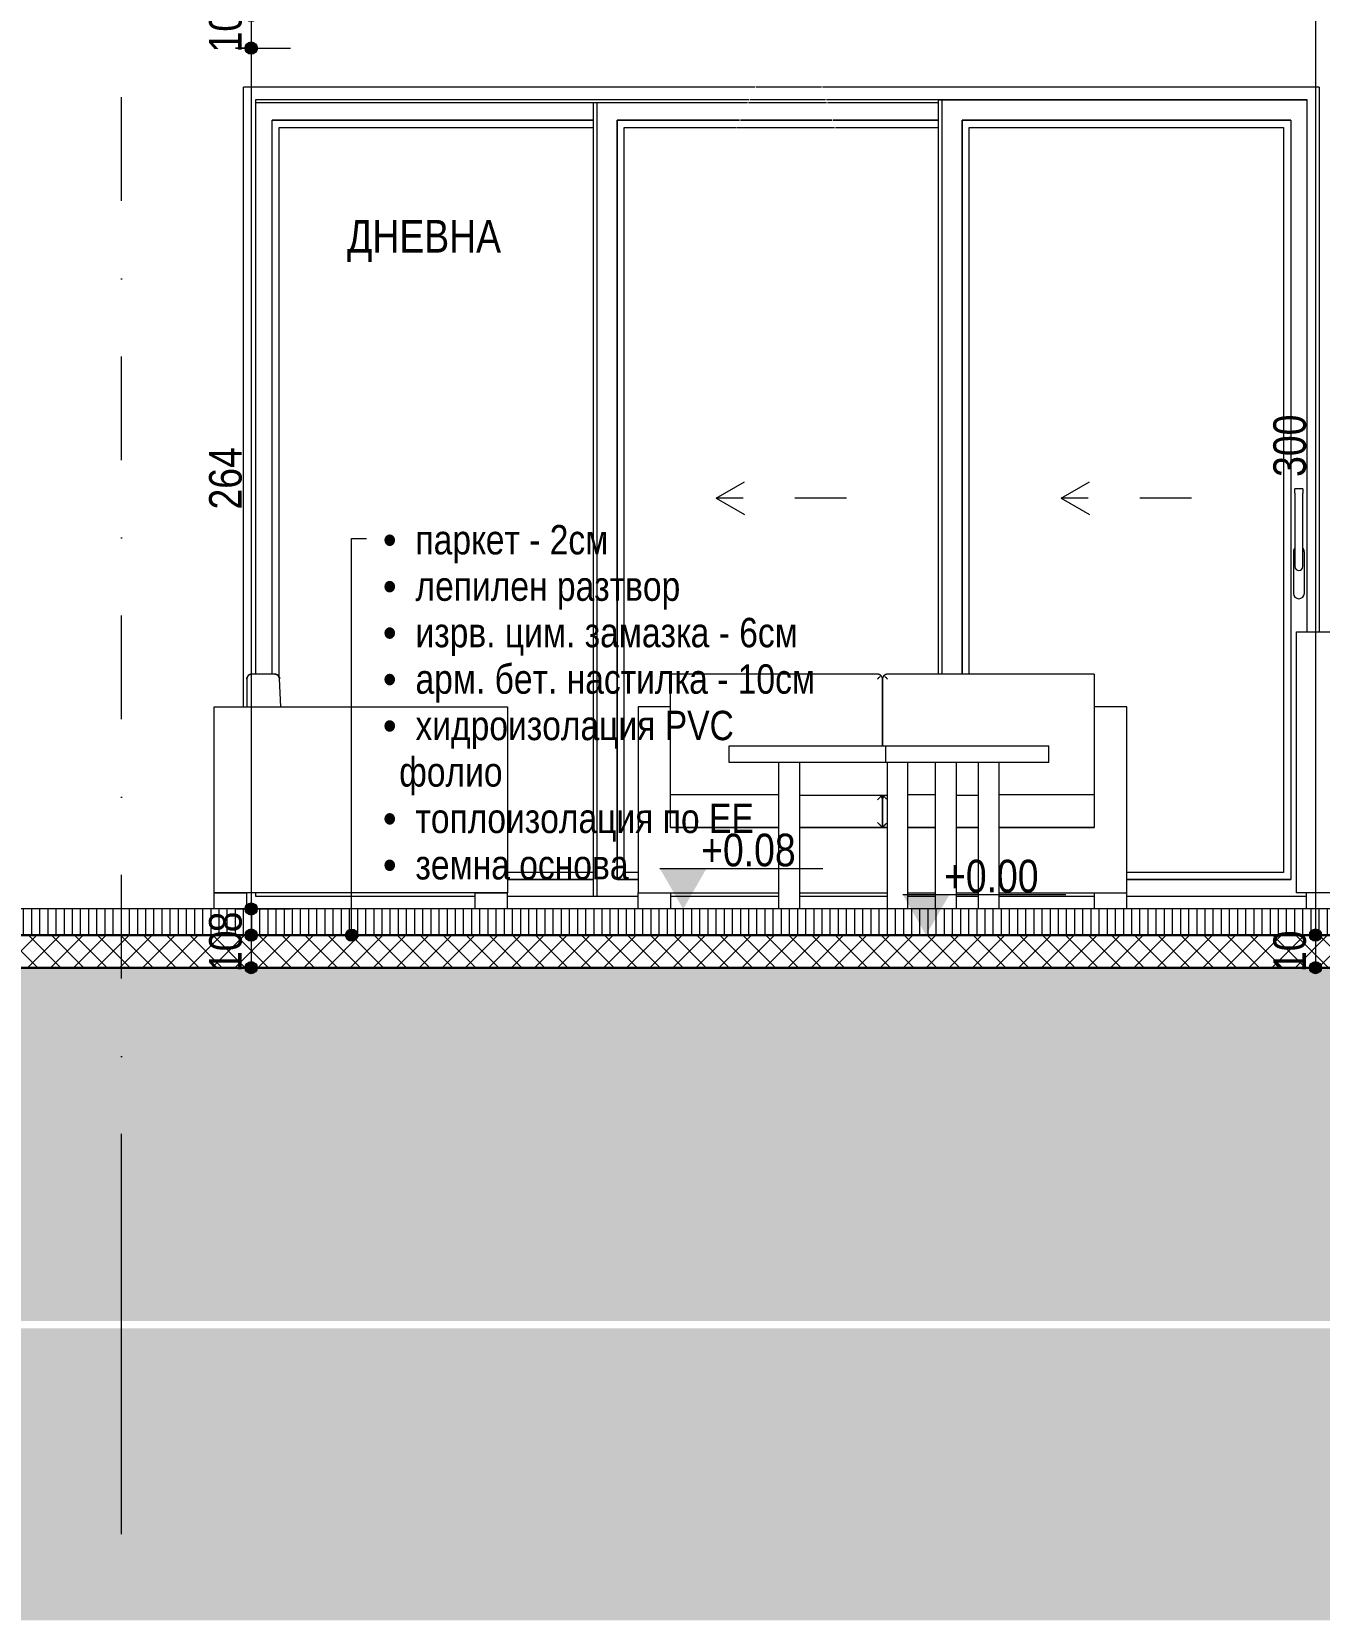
# Model space of a CAD drawing. Header units: centimetres. Extents: x 34 to 2008, y -210 to 807.
# Drawn here: x 904.1 to 1299.1, y -210.1 to 277 of the extents above; entities that cross this region are included whole.
import ezdxf

# ---------------------------------------------------------------- set-up
doc = ezdxf.new("R2010")
doc.units = ezdxf.units.CM
doc.linetypes.add('Dash', pattern=[31.75, 15.875, -15.875])
doc.linetypes.add('Dash dot', pattern=[79.375, 31.75, -23.8125, 0, -23.8125])
for name, color, linetype, lineweight in [('A-ANNO-DIMS', 7, 'Continuous', 9), ('A-ANNO-DIMS-50', 7, 'Continuous', 9), ('A-ANNO-NOTE', 7, 'Continuous', 9), ('A-AREA-IDEN', 7, 'Continuous', 9), ('A-DETL-GENF', 7, 'Continuous', 9), ('A-FLOR-FNSH', 7, 'Continuous', 9), ('A-FLOR-LEVL', 7, 'Continuous', 9), ('A-FLOR-PATT', 7, 'Continuous', 9), ('A-GLAZ', 7, 'Continuous', 5), ('A-GLAZ-HDLN', 7, 'Dash', 5), ('A-WALL', 7, 'Continuous', 9), ('G-ANNO-DIMS', 7, 'Continuous', 9), ('G-ANNO-TEXT', 7, 'Continuous', 9), ('I-FURN', 7, 'Continuous', 9), ('S-BEAM', 7, 'Continuous', 9), ('S-GRID', 7, 'Continuous', 9)]:
    doc.layers.add(name, color=color, linetype=linetype, lineweight=lineweight)
doc.layers.add('A-DETL', color=7, linetype='Continuous', lineweight=9, true_color=0x008000)
doc.styles.add('Arial Narrow', font='ARIALN.TTF', dxfattribs={"height": 10})
doc.styles.add('Arial Narrow_1', font='ARIALN.TTF', dxfattribs={"height": 10})
doc.styles.add('Arial Narrow_2', font='ARIALN.TTF', dxfattribs={"height": 9})
doc.dimstyles.new('TEC_DIM', dxfattribs={"dimscale": 30.48, "dimtxt": 10.23431, "dimasz": 0.492126, "dimexe": 0.393701, "dimexo": 0.246063, "dimgap": 0, "dimtad": 1, "dimdec": 0, "dimzin": 0, "dimdsep": 46, "dimtxsty": 'Arial Narrow', "dimblk1": 'DOTSMALL', "dimblk2": 'DOTSMALL', "dimsah": 1, "dimcen": 0.09, "dimazin": 0, "dimtfac": 1, "dimtdec": 4, "dimtix": 1, "dimtmove": 0, "dimatfit": 3, "dimfxl": 0, "dimtvp": 1, "dimtolj": 1, "dimtzin": 0, "dimarcsym": 0})
pattern_1 = [(0, (1010.481, 295.661), (19.05, 19.05), [19.05, -19.05]), (0, (1010.481, 302.805), (19.05, 19.05), [19.05, -19.05]), (0, (1010.481, 309.948), (19.05, 19.05), [19.05, -19.05]), (90, (1012.863, 312.33), (-19.05, 19.05), [19.05, -19.05]), (90, (1020.006, 312.33), (-19.05, 19.05), [19.05, -19.05]), (90, (1027.15, 312.33), (-19.05, 19.05), [19.05, -19.05])]

# ---------------------------------------------------------------- blocks, each defined once
blk = doc.blocks.new('SLIDING - TRIPLE - SL_SL_SL - 330x252-2510809-2-2')
at = {"layer": 'A-GLAZ'}
for p, q in [((972.94, 80), (972.94, 256.2)), ((972.94, 256.2), (1124.2, 256.2)), ((1123.78, 255.25), (972.94, 255.25)), ((1076.5, 11.8), (1076.5, 255.25)), ((1077.53, 255.25), (1077.53, 11.8)), ((1077.53, 255.25), (1077.53, 11.8)), ((1147.96, 255.25), (1124.07, 255.25)), ((1124.53, 256.2), (1147.65, 256.2)), ((1147.96, 256.2), (1295.34, 256.2)), ((1182.33, 255.25), (1148.27, 255.25)), ((1182.33, 80), (1182.33, 256.05)), ((1183.36, 256.05), (1182.33, 256.05)), ((1183.36, 256.05), (1183.36, 80)), ((1183.36, 256.05), (1183.36, 80)), ((1295.34, 256.05), (1183.36, 256.05)), ((1295.34, 256.2), (1295.34, 93)), ((977.89, 80), (977.89, 249.85)), ((1076.5, 249.85), (977.89, 249.85)), ((977.89, 249.85), (1076.5, 249.85)), ((977.89, 80), (977.89, 249.85)), ((1083.73, 249.85), (1083.73, 17)), ((1121.24, 249.85), (1083.73, 249.85)), ((1083.73, 17), (1083.73, 249.85)), ((1083.73, 249.85), (1121.24, 249.85)), ((1149.73, 249.85), (1121.56, 249.85)), ((1121.56, 249.85), (1149.73, 249.85)), ((1182.33, 249.85), (1150.02, 249.85)), ((1150.02, 249.85), (1182.33, 249.85)), ((1189.56, 249.85), (1189.56, 80)), ((1290.39, 249.85), (1189.56, 249.85)), ((1189.56, 80), (1189.56, 249.85)), ((1189.56, 249.85), (1290.39, 249.85)), ((1290.39, 249.85), (1290.39, 17)), ((1290.39, 249.85), (1290.39, 17)), ((980.09, 247.65), (1076.5, 247.65)), ((980.09, 79.05), (980.09, 247.65)), ((1085.93, 19.2), (1085.93, 247.65)), ((1085.93, 247.65), (1120.21, 247.65)), ((1120.51, 247.65), (1150.43, 247.65)), ((1150.72, 247.65), (1182.33, 247.65)), ((1191.76, 80), (1191.76, 247.65)), ((1191.76, 247.65), (1288.19, 247.65)), ((1288.19, 247.65), (1288.19, 19.2)), ((1294.09, 136.8), (1291.69, 136.8)), ((1291.69, 136.74), (1291.69, 136.8)), ((1291.69, 135.67), (1291.69, 136.74)), ((1294.09, 136.8), (1294.09, 136.74)), ((1294.09, 136.74), (1294.09, 135.67)), ((1291.69, 135.52), (1291.69, 135.67)), ((1291.69, 135.52), (1291.69, 113)), ((1294.09, 135.67), (1294.09, 135.52)), ((1294.09, 113), (1294.09, 135.52)), ((1291.22, 117.5), (1291.22, 104.83)), ((1294.57, 104.83), (1294.57, 117.5)), ((1076.5, 19.2), (1050.14, 19.2)), ((1050.14, 17), (1076.5, 17)), ((1076.5, 17), (1050.14, 17)), ((1083.73, 17), (1090.14, 17)), ((1090.14, 17), (1083.73, 17)), ((1090.14, 19.2), (1085.93, 19.2)), ((1288.19, 19.2), (1240.14, 19.2)), ((1240.14, 17), (1290.39, 17)), ((1290.39, 17), (1240.14, 17)), ((972.94, 11.8), (972.94, 13)), ((1040.14, 11.8), (972.94, 11.8)), ((1090.14, 11.8), (1050.14, 11.8)), ((1133.38, 11.8), (1100.14, 11.8)), ((1166.55, 11.8), (1139.73, 11.8)), ((1181.38, 11.8), (1172.9, 11.8)), ((1194.55, 11.8), (1187.73, 11.8)), ((1230.14, 11.8), (1200.9, 11.8)), ((1295.14, 11.8), (1240.14, 11.8))]:
    blk.add_line(p, q, dxfattribs=at)
for centre, radius, start, end in [((1292.89, 117.5), 1.68, 135.8789, 180), ((1292.89, 117.5), 1.67, 0, 44.1211), ((1292.89, 113), 1.2, 180, 360), ((1292.89, 104.83), 1.68, 180, 360)]:
    blk.add_arc(centre, radius, start, end, dxfattribs=at)
at = {"layer": 'A-GLAZ-HDLN'}
for p, q in [((1114.14, 134), (1122.8, 139)), ((1219.98, 134), (1228.64, 139)), ((1114.14, 134), (1122.8, 129)), ((1154.14, 134), (1114.14, 134)), ((1219.98, 134), (1228.64, 129)), ((1259.98, 134), (1219.98, 134))]:
    blk.add_line(p, q, dxfattribs=at)
blk = doc.blocks.new('Sofa-08 - 1400 x 802-2263085-2-2')
at = {"layer": 'I-FURN', "color": 253, "true_color": 0xaaaaaa}
for p, q in [((1163.64, 80), (1100.14, 80)), ((1100.14, 78.56), (1100.14, 80)), ((1100.14, 70), (1100.14, 78.56)), ((1165.14, 58), (1165.14, 78.5)), ((1165.14, 78.5), (1165.14, 58)), ((1165.14, 58), (1165.14, 78.5)), ((1230.14, 80), (1166.64, 80)), ((1230.14, 80), (1230.14, 78.56)), ((1230.14, 78.56), (1230.14, 70)), ((1100.14, 70), (1090.14, 70)), ((1090.14, 70), (1090.14, 13)), ((1100.14, 33), (1100.14, 70)), ((1240.14, 70), (1230.14, 70)), ((1230.14, 70), (1230.14, 33)), ((1240.14, 13), (1240.14, 70)), ((1133.38, 43), (1100.14, 43)), ((1100.14, 34.5), (1100.14, 41.5)), ((1165.14, 41.5), (1165.14, 42.76)), ((1165.14, 42.76), (1165.14, 41.5)), ((1165.14, 41.5), (1165.14, 42.76)), ((1165.14, 33), (1165.14, 41.5)), ((1165.14, 41.5), (1165.14, 33)), ((1165.14, 33), (1165.14, 41.5)), ((1181.38, 43), (1172.9, 43)), ((1230.14, 43), (1200.9, 43)), ((1230.14, 41.5), (1230.14, 34.5)), ((1100.14, 33), (1133.38, 33)), ((1133.38, 33), (1100.14, 33)), ((1139.73, 33), (1165.14, 33)), ((1163.64, 33), (1139.73, 33)), ((1166.55, 33), (1163.64, 33)), ((1165.14, 33), (1166.55, 33)), ((1172.9, 33), (1181.38, 33)), ((1181.38, 33), (1172.9, 33)), ((1187.73, 33), (1194.55, 33)), ((1194.55, 33), (1187.73, 33)), ((1200.9, 33), (1230.14, 33)), ((1230.14, 33), (1200.9, 33)), ((1090.14, 13), (1100.14, 13)), ((1090.14, 8), (1090.14, 13)), ((1090.14, 13), (1133.38, 13)), ((1100.14, 13), (1100.14, 8)), ((1139.73, 13), (1166.55, 13)), ((1172.9, 13), (1181.38, 13)), ((1187.73, 13), (1194.55, 13)), ((1200.9, 13), (1240.14, 13)), ((1230.14, 13), (1240.14, 13)), ((1230.14, 13), (1230.14, 8)), ((1240.14, 8), (1240.14, 13))]:
    blk.add_line(p, q, dxfattribs=at)
for points in [[(1164.68, 79.58), (1164.61, 79.65), (1164.45, 79.78), (1164.19, 79.91), (1163.92, 79.98), (1163.74, 80), (1163.64, 80)], [(1163.64, 78.56), (1163.74, 78.65), (1163.92, 78.83), (1164.19, 79.1), (1164.45, 79.35), (1164.61, 79.51), (1164.68, 79.58)], [(1165.14, 78.5), (1165.14, 78.6), (1165.12, 78.8), (1165.03, 79.09), (1164.89, 79.36), (1164.76, 79.51), (1164.68, 79.58)], [(1164.97, 79.19), (1164.96, 79.21), (1164.95, 79.23), (1164.94, 79.25)], [(1165.09, 78.89), (1165.09, 78.91), (1165.08, 78.93), (1165.07, 78.96)], [(1165.6, 79.58), (1165.53, 79.51), (1165.4, 79.36), (1165.25, 79.09), (1165.16, 78.8), (1165.14, 78.6), (1165.14, 78.5)], [(1165.21, 78.96), (1165.21, 78.93), (1165.2, 78.91), (1165.19, 78.89)], [(1165.34, 79.25), (1165.33, 79.23), (1165.32, 79.21), (1165.31, 79.19)], [(1166.64, 80), (1166.55, 80), (1166.37, 79.98), (1166.1, 79.91), (1165.84, 79.78), (1165.68, 79.65), (1165.6, 79.58)], [(1165.6, 79.58), (1165.68, 79.51), (1165.84, 79.35), (1166.1, 79.1), (1166.37, 78.83), (1166.55, 78.65), (1166.64, 78.56)], [(1164.7, 42.56), (1164.63, 42.64), (1164.55, 42.7), (1164.46, 42.76)], [(1164.7, 42.56), (1164.77, 42.49), (1164.9, 42.34), (1165.04, 42.08), (1165.12, 41.79), (1165.14, 41.6), (1165.14, 41.5)], [(1164.97, 42.19), (1164.96, 42.21), (1164.95, 42.23), (1164.94, 42.25)], [(1165.09, 41.89), (1165.09, 41.91), (1165.08, 41.93), (1165.07, 41.95)], [(1165.14, 41.5), (1165.14, 41.6), (1165.16, 41.79), (1165.25, 42.08), (1165.39, 42.34), (1165.51, 42.49), (1165.58, 42.56)], [(1165.21, 41.95), (1165.21, 41.93), (1165.2, 41.91), (1165.19, 41.89)], [(1165.34, 42.25), (1165.33, 42.23), (1165.32, 42.21), (1165.31, 42.19)], [(1165.83, 42.76), (1165.74, 42.7), (1165.66, 42.64), (1165.58, 42.56)]]:
    blk.add_open_spline(points, degree=3, dxfattribs=at)
for points, knots in [([(1163.64, 41.5), (1163.74, 41.59), (1163.92, 41.78), (1164.15, 42.01), (1164.33, 42.19), (1164.51, 42.36), (1164.63, 42.48), (1164.7, 42.56)], [0, 0, 0, 0, 0.25, 0.5, 0.625, 0.75, 1, 1, 1, 1]), ([(1165.58, 42.56), (1165.66, 42.48), (1165.78, 42.36), (1165.96, 42.19), (1166.13, 42.01), (1166.33, 41.81), (1166.49, 41.65), (1166.55, 41.59)], [0, 0, 0, 0, 0.25, 0.375, 0.5, 0.75, 0.9195172, 0.9195172, 0.9195172, 0.9195172]), ([(1165.14, 33), (1165.14, 33), (1165.13, 33.01), (1165.11, 33.03), (1165.09, 33.05), (1165.06, 33.08), (1165.03, 33.12), (1164.99, 33.16), (1164.94, 33.2), (1164.9, 33.25), (1164.84, 33.3), (1164.79, 33.35), (1164.73, 33.41), (1164.67, 33.47), (1164.59, 33.55), (1164.51, 33.64), (1164.42, 33.73), (1164.33, 33.81), (1164.17, 33.97), (1163.93, 34.21), (1163.74, 34.4), (1163.64, 34.5)], [0, 0, 0, 0, 0.071429, 0.107143, 0.142857, 0.178571, 0.214286, 0.25, 0.285714, 0.321429, 0.357143, 0.392857, 0.428571, 0.464286, 0.5, 0.571429, 0.607143, 0.642857, 0.714286, 0.857143, 1, 1, 1, 1]), ([(1166.55, 34.41), (1166.49, 34.34), (1166.33, 34.18), (1166.12, 33.97), (1165.96, 33.81), (1165.87, 33.73), (1165.8, 33.66), (1165.74, 33.59), (1165.67, 33.53), (1165.61, 33.47), (1165.55, 33.41), (1165.5, 33.35), (1165.44, 33.3), (1165.39, 33.25), (1165.34, 33.2), (1165.3, 33.16), (1165.26, 33.12), (1165.23, 33.08), (1165.2, 33.05), (1165.17, 33.03), (1165.15, 33.01), (1165.14, 33), (1165.14, 33)], [0.0446461, 0.0446461, 0.0446461, 0.0446461, 0.1428571, 0.2857143, 0.3571429, 0.3928571, 0.4285714, 0.4642857, 0.5, 0.5357143, 0.5714286, 0.6071429, 0.6428571, 0.6785714, 0.7142857, 0.75, 0.7857143, 0.8214286, 0.8571429, 0.8928571, 0.9285714, 1, 1, 1, 1])]:
    blk.add_open_spline(points, degree=3, knots=knots, dxfattribs=at)
blk = doc.blocks.new('ШКАФ - ШКАФ-2262984-2-2')
at = {"layer": 'I-FURN', "color": 253, "true_color": 0xaaaaaa}
for p, q in [((1292.14, 93), (1337.14, 93)), ((1292.14, 13), (1292.14, 93)), ((1337.14, 93), (1337.14, 13)), ((1337.14, 13), (1292.14, 13)), ((1295.14, 13), (1295.14, 8)), ((1334.14, 8), (1334.14, 13)), ((1334.14, 8), (1295.14, 8))]:
    blk.add_line(p, q, dxfattribs=at)
blk = doc.blocks.new('Sofa-08 - 1400 x 801-2251257-2-2')
at = {"layer": 'I-FURN', "color": 253, "true_color": 0xaaaaaa}
for p, q in [((970.14, 78.5), (970.14, 70)), ((978.7, 80), (971.64, 80)), ((980.55, 70), (980.2, 78.56)), ((960.14, 13), (960.14, 70)), ((960.14, 70), (1050.14, 70)), ((1050.14, 70), (1050.14, 13)), ((960.14, 13), (970.14, 13)), ((960.14, 8), (960.14, 13)), ((1050.14, 13), (960.14, 13)), ((970.14, 8), (970.14, 13)), ((1040.14, 13), (1050.14, 13)), ((1040.14, 8), (1040.14, 13)), ((1050.14, 8), (1050.14, 13)), ((970.14, 8), (960.14, 8)), ((1050.14, 8), (1040.14, 8))]:
    blk.add_line(p, q, dxfattribs=at)
for centre, start, end in [((971.64, 78.5), 90, 180), ((978.7, 78.5), 2.3215, 90)]:
    blk.add_arc(centre, 1.5, start, end, dxfattribs=at)
for points, knots in [([(970.14, 78.5), (970.14, 78.59), (970.15, 78.71), (970.18, 78.82), (970.18, 78.85)], [0, 0, 0, 0, 0.25, 0.3102366, 0.3102366, 0.3102366, 0.3102366]), ([(970.18, 78.85), (970.18, 78.82), (970.15, 78.71), (970.14, 78.59), (970.14, 78.5)], [0.6897634, 0.6897634, 0.6897634, 0.6897634, 0.75, 1, 1, 1, 1]), ([(970.21, 78.94), (970.22, 78.98), (970.25, 79.06), (970.29, 79.14), (970.31, 79.19)], [0.3988094, 0.3988094, 0.3988094, 0.3988094, 0.5, 0.625, 0.625, 0.625, 0.625]), ([(970.31, 79.19), (970.29, 79.14), (970.25, 79.06), (970.22, 78.98), (970.21, 78.94)], [0.375, 0.375, 0.375, 0.375, 0.5, 0.6011906, 0.6011906, 0.6011906, 0.6011906]), ([(970.96, 79.83), (971, 79.86), (971.08, 79.89), (971.16, 79.92), (971.2, 79.93)], [0.375, 0.375, 0.375, 0.375, 0.5, 0.6011906, 0.6011906, 0.6011906, 0.6011906]), ([(971.2, 79.93), (971.16, 79.92), (971.08, 79.89), (971, 79.86), (970.96, 79.83)], [0.3988094, 0.3988094, 0.3988094, 0.3988094, 0.5, 0.625, 0.625, 0.625, 0.625]), ([(971.3, 79.96), (971.32, 79.96), (971.43, 79.99), (971.55, 80), (971.64, 80)], [0.6897634, 0.6897634, 0.6897634, 0.6897634, 0.75, 1, 1, 1, 1]), ([(971.64, 80), (971.55, 80), (971.43, 79.99), (971.32, 79.96), (971.3, 79.96)], [0, 0, 0, 0, 0.25, 0.3102366, 0.3102366, 0.3102366, 0.3102366]), ([(978.7, 80), (978.79, 80), (978.91, 79.99), (979.02, 79.97), (979.04, 79.96)], [0, 0, 0, 0, 0.25, 0.3097192, 0.3097192, 0.3097192, 0.3097192]), ([(979.04, 79.96), (979.02, 79.97), (978.91, 79.99), (978.79, 80), (978.7, 80)], [0.6902808, 0.6902808, 0.6902808, 0.6902808, 0.75, 1, 1, 1, 1]), ([(979.14, 79.94), (979.17, 79.93), (979.25, 79.9), (979.33, 79.86), (979.38, 79.84)], [0.3983348, 0.3983348, 0.3983348, 0.3983348, 0.5, 0.6255437, 0.6255437, 0.6255437, 0.6255437]), ([(979.38, 79.84), (979.33, 79.86), (979.25, 79.9), (979.17, 79.93), (979.14, 79.94)], [0.3744563, 0.3744563, 0.3744563, 0.3744563, 0.5, 0.6016652, 0.6016652, 0.6016652, 0.6016652]), ([(980.02, 79.23), (980.04, 79.18), (980.08, 79.11), (980.11, 79.03), (980.12, 78.99)], [0.3744563, 0.3744563, 0.3744563, 0.3744563, 0.5, 0.6016652, 0.6016652, 0.6016652, 0.6016652]), ([(980.12, 78.99), (980.11, 79.03), (980.08, 79.11), (980.04, 79.18), (980.02, 79.23)], [0.3983348, 0.3983348, 0.3983348, 0.3983348, 0.5, 0.6255437, 0.6255437, 0.6255437, 0.6255437]), ([(980.15, 78.9), (980.16, 78.88), (980.18, 78.76), (980.2, 78.65), (980.2, 78.56)], [0.6902808, 0.6902808, 0.6902808, 0.6902808, 0.75, 1, 1, 1, 1]), ([(980.2, 78.56), (980.2, 78.65), (980.18, 78.76), (980.16, 78.88), (980.15, 78.9)], [0, 0, 0, 0, 0.25, 0.3097192, 0.3097192, 0.3097192, 0.3097192])]:
    blk.add_open_spline(points, degree=3, knots=knots, dxfattribs=at)
for points in [[(970.39, 79.32), (970.44, 79.4), (970.51, 79.48), (970.58, 79.56)], [(970.58, 79.56), (970.51, 79.48), (970.44, 79.4), (970.39, 79.32)], [(970.58, 79.56), (970.66, 79.64), (970.74, 79.7), (970.83, 79.76)], [(970.83, 79.76), (970.74, 79.7), (970.66, 79.64), (970.58, 79.56)], [(979.5, 79.77), (979.59, 79.72), (979.67, 79.65), (979.74, 79.58)], [(979.74, 79.58), (979.67, 79.65), (979.59, 79.72), (979.5, 79.77)], [(979.74, 79.58), (979.82, 79.51), (979.88, 79.43), (979.94, 79.35)], [(979.94, 79.35), (979.88, 79.43), (979.82, 79.51), (979.74, 79.58)]]:
    blk.add_open_spline(points, degree=3, dxfattribs=at)
blk = doc.blocks.new('Tisch-03 - 800 x 800 x 750-2251493-2-2')
at = {"layer": 'I-FURN', "color": 253, "true_color": 0xaaaaaa}
for p, q in [((1118.14, 58), (1166.14, 58)), ((1118.14, 52.92), (1118.14, 58)), ((1166.14, 52.92), (1118.14, 52.92)), ((1133.38, 8), (1133.38, 52.92)), ((1139.73, 52.92), (1139.73, 8)), ((1166.55, 52.92), (1166.55, 8)), ((1172.9, 8), (1172.9, 52.92)), ((1166.55, 42.76), (1139.73, 42.76))]:
    blk.add_line(p, q, dxfattribs=at)
blk = doc.blocks.new('Tisch-03 - 800 x 800 x 751-2263174-2-2')
at = {"layer": 'I-FURN', "color": 253, "true_color": 0xaaaaaa}
for p, q in [((1166.14, 58), (1216.14, 58)), ((1166.14, 52.92), (1166.14, 58)), ((1216.14, 52.92), (1216.14, 58)), ((1216.14, 52.92), (1166.14, 52.92)), ((1181.38, 8), (1181.38, 52.92)), ((1187.73, 52.92), (1187.73, 8)), ((1194.55, 52.92), (1194.55, 8)), ((1200.9, 8), (1200.9, 52.92)), ((1194.55, 42.76), (1187.73, 42.76))]:
    blk.add_line(p, q, dxfattribs=at)
blk = doc.blocks.new('Spot Elevations - ELEVATION_PROJECT-150941-2-2')
at = {"layer": 'A-ANNO-NOTE'}
blk.add_hatch(color=256, dxfattribs=at).paths.add_polyline_path([(1558.35, 312.39), (1572.66, 312.39), (1565.5, 300)])
blk.add_line((1558.35, 312.39), (1608.35, 312.39), dxfattribs=at)
blk = doc.blocks.new('DIMBLOCK81-2-2')
at = {"layer": 'A-ANNO-DIMS-50', "transparency": 16777216}
h = blk.add_hatch(color=256, dxfattribs=at)
edge = h.paths.add_edge_path()
edge.add_arc((971.48, 282), 1.88, 0, 360)
h = blk.add_hatch(color=256, dxfattribs=at)
edge = h.paths.add_edge_path()
edge.add_arc((971.48, 272), 1.88, 0, 360)
for p, q in [((966.63, 282), (983.48, 282)), ((971.48, 282), (966.63, 282)), ((971.48, 282), (971.48, 272)), ((966.63, 272), (983.48, 272)), ((971.48, 272), (966.63, 272))]:
    blk.add_line(p, q, dxfattribs=at)
for centre in [(971.48, 282), (971.48, 272)]:
    blk.add_circle(centre, 1.88, dxfattribs=at)
at = {"layer": 'A-ANNO-DIMS-50', "color": 0, "transparency": 16777216, "insert": (958.55, 270.66), "char_height": 10, "width": 15.2053, "attachment_point": 1, "rotation": 90, "line_spacing_factor": 0.974696, "style": 'Arial Narrow'}
blk.add_mtext('10', dxfattribs=at)
blk = doc.blocks.new('_DotSmall')
at = {"color": 0, "linetype": 'ByBlock', "const_width": 0.5}
blk.add_lwpolyline([(-0.0625, 0, 1), (0.0625, 0, 1)], format="xyb", close=True, dxfattribs=at)
blk = doc.blocks.new('DIMBLOCK82-2-2')
at = {"layer": 'A-ANNO-DIMS-50', "transparency": 16777216}
h = blk.add_hatch(color=256, dxfattribs=at)
edge = h.paths.add_edge_path()
edge.add_arc((971.48, 272), 1.88, 0, 360)
h = blk.add_hatch(color=256, dxfattribs=at)
edge = h.paths.add_edge_path()
edge.add_arc((971.48, 8), 1.87, 0, 360)
for p, q in [((966.63, 272), (983.48, 272)), ((971.48, 272), (966.63, 272)), ((971.48, 272), (971.48, 8)), ((966.63, 8), (983.48, 8)), ((971.48, 8), (966.63, 8))]:
    blk.add_line(p, q, dxfattribs=at)
for centre, radius in [((971.48, 272), 1.88), ((971.48, 8), 1.87)]:
    blk.add_circle(centre, radius, dxfattribs=at)
at = {"layer": 'A-ANNO-DIMS-50', "color": 0, "transparency": 16777216, "insert": (958.55, 130.5), "char_height": 10, "width": 22.8079, "attachment_point": 1, "rotation": 90, "line_spacing_factor": 0.974696, "style": 'Arial Narrow'}
blk.add_mtext('264', dxfattribs=at)
blk = doc.blocks.new('DIMBLOCK83-2-2')
at = {"layer": 'A-ANNO-DIMS-50', "transparency": 16777216}
h = blk.add_hatch(color=256, dxfattribs=at)
edge = h.paths.add_edge_path()
edge.add_arc((971.48, 8), 1.87, 0, 360)
h = blk.add_hatch(color=256, dxfattribs=at)
edge = h.paths.add_edge_path()
edge.add_arc((971.48, 0), 1.87, 0, 360)
for p, q in [((966.63, 8), (983.48, 8)), ((971.48, 8), (966.63, 8)), ((971.48, 8), (971.48, 0)), ((966.64, 0), (983.48, 0)), ((971.48, 0), (966.64, 0))]:
    blk.add_line(p, q, dxfattribs=at)
for centre in [(971.48, 8), (971.48, 0)]:
    blk.add_circle(centre, 1.87, dxfattribs=at)
at = {"layer": 'A-ANNO-DIMS-50', "color": 0, "transparency": 16777216, "insert": (958.55, 0.83), "char_height": 10, "width": 7.6026, "attachment_point": 1, "rotation": 90, "line_spacing_factor": 0.974696, "style": 'Arial Narrow'}
blk.add_mtext('\\fArial Narrow|b0|i0|c204|p34|;8', dxfattribs=at)
blk = doc.blocks.new('DIMBLOCK84-2-2')
at = {"layer": 'A-ANNO-DIMS-50', "transparency": 16777216}
h = blk.add_hatch(color=256, dxfattribs=at)
edge = h.paths.add_edge_path()
edge.add_arc((971.48, 0), 1.87, 0, 360)
h = blk.add_hatch(color=256, dxfattribs=at)
edge = h.paths.add_edge_path()
edge.add_arc((971.48, -10), 1.87, 0, 360)
for p, q in [((966.64, 0), (983.48, 0)), ((971.48, 0), (966.64, 0)), ((971.48, 0), (971.48, -10)), ((966.63, -10), (983.48, -10)), ((971.48, -10), (966.63, -10))]:
    blk.add_line(p, q, dxfattribs=at)
for centre in [(971.48, 0), (971.48, -10)]:
    blk.add_circle(centre, 1.87, dxfattribs=at)
at = {"layer": 'A-ANNO-DIMS-50', "color": 0, "transparency": 16777216, "insert": (958.55, -11.34), "char_height": 10, "width": 15.2053, "attachment_point": 1, "rotation": 90, "line_spacing_factor": 0.974696, "style": 'Arial Narrow'}
blk.add_mtext('10', dxfattribs=at)
blk = doc.blocks.new('DIMBLOCK93-2-2')
at = {"layer": 'A-ANNO-DIMS-50', "transparency": 16777216}
h = blk.add_hatch(color=256, dxfattribs=at)
edge = h.paths.add_edge_path()
edge.add_arc((1297.98, 300), 1.88, 0, 360)
h = blk.add_hatch(color=256, dxfattribs=at)
edge = h.paths.add_edge_path()
edge.add_arc((1297.98, 0), 1.87, 0, 360)
for p, q in [((1293.13, 300), (1309.98, 300)), ((1297.98, 300), (1293.13, 300)), ((1297.98, 300), (1297.98, 0)), ((1293.13, 0), (1309.98, 0)), ((1297.98, 0), (1293.13, 0))]:
    blk.add_line(p, q, dxfattribs=at)
for centre, radius in [((1297.98, 300), 1.88), ((1297.98, 0), 1.87)]:
    blk.add_circle(centre, radius, dxfattribs=at)
at = {"layer": 'A-ANNO-DIMS-50', "color": 0, "transparency": 16777216, "insert": (1285.05, 140.5), "char_height": 10, "width": 22.8079, "attachment_point": 1, "rotation": 90, "line_spacing_factor": 0.974696, "style": 'Arial Narrow'}
blk.add_mtext('300', dxfattribs=at)
blk = doc.blocks.new('DIMBLOCK94-2-2')
at = {"layer": 'A-ANNO-DIMS-50', "transparency": 16777216}
h = blk.add_hatch(color=256, dxfattribs=at)
edge = h.paths.add_edge_path()
edge.add_arc((1297.98, 0), 1.87, 0, 360)
h = blk.add_hatch(color=256, dxfattribs=at)
edge = h.paths.add_edge_path()
edge.add_arc((1297.98, -10), 1.87, 0, 360)
for p, q in [((1293.13, 0), (1309.98, 0)), ((1297.98, 0), (1293.13, 0)), ((1297.98, 0), (1297.98, -10)), ((1293.13, -10), (1309.98, -10)), ((1297.98, -10), (1293.13, -10))]:
    blk.add_line(p, q, dxfattribs=at)
for centre in [(1297.98, 0), (1297.98, -10)]:
    blk.add_circle(centre, 1.87, dxfattribs=at)
at = {"layer": 'A-ANNO-DIMS-50', "color": 0, "transparency": 16777216, "insert": (1285.05, -11.34), "char_height": 10, "width": 15.2053, "attachment_point": 1, "rotation": 90, "line_spacing_factor": 0.974696, "style": 'Arial Narrow'}
blk.add_mtext('10', dxfattribs=at)

msp = doc.modelspace()

# ---------------------------------------------------------------- hatches: boundary and pattern name
at = {"layer": 'A-DETL-GENF'}
h = msp.add_hatch(dxfattribs=at)
h.set_pattern_fill('FP2_22', color=256, style=0, pattern_type=2)
h.set_pattern_definition(pattern_1)
h.paths.add_polyline_path([(955.31, -118.37), (1325.09, -118.37), (1325.09, -115.5), (1326.64, -115.5), (1326.64, -10), (734.14, -10), (734.14, -115.5), (735.66, -115.5), (735.66, -118.37), (897.96, -118.37)])
h.paths.add_polyline_path([(157.76, -118.37), (222.59, -118.37), (222.59, -115.5), (224.14, -115.5), (224.14, -100), (209.14, -100), (209.14, -30), (34.39, -30), (34.39, -118.37)])
h.paths.add_polyline_path([(2008.26, -118.37), (2008.26, -30), (1799.14, -30), (1799.14, -100), (1784.14, -100), (1784.14, -115.5), (1785.66, -115.5), (1785.66, -118.37), (1884.9, -118.37)])
h.paths.add_polyline_path([(275.66, -118.37), (682.59, -118.37), (682.59, -115.5), (684.14, -115.5), (684.14, -10), (274.14, -10), (274.14, -115.5), (275.66, -115.5), (275.66, -118.04)])
h.paths.add_polyline_path([(1727.77, -118.37), (1732.59, -118.37), (1732.59, -115.5), (1734.14, -115.5), (1734.14, -10), (1376.64, -10), (1376.64, -115.5), (1378.16, -115.5), (1378.16, -118.37), (1638.16, -118.37)])
h = msp.add_hatch(dxfattribs=at)
h.set_pattern_fill('FP2_22', color=256, style=0, pattern_type=2)
h.set_pattern_definition(pattern_1)
h.paths.add_polyline_path([(34.39, -210.11), (2008.26, -210.11), (2008.26, -120.58), (1785.62, -120.58), (1785.62, -123.98), (1784.14, -123.98), (1784.14, -145.98), (1794.14, -145.98), (1794.14, -155.98), (1724.14, -155.98), (1724.14, -145.98), (1734.14, -145.98), (1734.14, -123.98), (1732.75, -123.98), (1732.75, -120.58), (1378.12, -120.58), (1378.12, -123.98), (1376.64, -123.98), (1376.64, -145.98), (1386.64, -145.98), (1386.64, -155.98), (1316.64, -155.98), (1316.64, -145.98), (1326.64, -145.98), (1326.64, -123.98), (1325.25, -123.98), (1325.25, -120.58), (735.62, -120.58), (735.62, -123.98), (734.14, -123.98), (734.14, -145.98), (744.14, -145.98), (744.14, -155.98), (674.14, -155.98), (674.14, -145.98), (684.14, -145.98), (684.14, -123.98), (682.75, -123.98), (682.75, -120.58), (275.62, -120.58), (275.62, -123.98), (274.14, -123.98), (274.14, -145.98), (284.14, -145.98), (284.14, -155.98), (214.14, -155.98), (214.14, -145.98), (224.14, -145.98), (224.14, -123.98), (222.75, -123.98), (222.75, -120.58), (34.39, -120.58), (34.39, -193.66)])
at = {"layer": 'A-FLOR-PATT', "true_color": 0x787878}
h = msp.add_hatch(dxfattribs=at)
h.set_pattern_fill('FP2_16', color=8, angle=-180, style=0, pattern_type=2)
h.set_pattern_definition([(270, (1004.143, 8), (2.5, 2e-16), [])])
h.paths.add_polyline_path([(249.14, 0), (684.14, 0), (684.14, 8), (249.14, 8)])
h.paths.add_polyline_path([(1784.14, 0), (1784.14, 8), (1364.14, 8), (1364.14, 0), (1776.95, 0)])
h.paths.add_polyline_path([(709.14, 0), (1339.14, 0), (1339.14, 8), (709.14, 8)])
at = {"layer": 'A-FLOR-PATT'}
h = msp.add_hatch(dxfattribs=at)
h.set_pattern_fill('FP2_21', color=256, style=0, pattern_type=2)
h.set_pattern_definition([(45, (1010.481, 295.661), (-3.535534, 3.535534), []), (135, (1010.481, 295.661), (-3.535534, -3.535534), [])])
h.paths.add_polyline_path([(274.14, -10), (1784.14, -10), (1784.14, 0), (224.14, 0), (224.14, -10)])
at = {"layer": 'G-ANNO-TEXT'}
h = msp.add_hatch(color=256, dxfattribs=at)
edge = h.paths.add_edge_path()
edge.add_arc((1002.28, -0.04), 1.87, 0, 360)

# ---------------------------------------------------------------- linework, layer by layer
at = {"layer": 'A-DETL', "color": 7, "lineweight": 30}
msp.add_line((1326.64, -10), (734.14, -10), dxfattribs=at)
at = {"layer": 'A-FLOR-FNSH'}
for p, q in [((960.14, 8), (860.45, 8)), ((1040.14, 8), (970.14, 8)), ((1295.14, 8), (1050.14, 8))]:
    msp.add_line(p, q, dxfattribs=at)
at = {"layer": 'A-FLOR-FNSH', "lineweight": 30}
msp.add_line((709.14, 0), (1339.14, 0), dxfattribs=at)
at = {"layer": 'A-FLOR-LEVL', "linetype": 'Dash'}
msp.add_line((35.33, 0), (1934.19, 0), dxfattribs=at)
at = {"layer": 'A-WALL'}
for p, q in [((969.14, 70), (969.14, 260)), ((1299.14, 260), (1299.14, 93))]:
    msp.add_line(p, q, dxfattribs=at)
at = {"layer": 'G-ANNO-TEXT'}
for p, q in [((1002.28, 121.59), (1006.87, 121.59)), ((1002.28, -0.04), (1002.28, 121.59))]:
    msp.add_line(p, q, dxfattribs=at)
msp.add_circle((1002.28, -0.04), 1.87, dxfattribs=at)
at = {"layer": 'S-BEAM'}
for p, q in [((1125.98, 260), (969.14, 260)), ((1146.42, 260), (1126.31, 260)), ((1299.14, 260), (1146.73, 260))]:
    msp.add_line(p, q, dxfattribs=at)
at = {"layer": 'S-GRID', "color": 1, "linetype": 'Dash dot', "lineweight": 18, "true_color": 0xff0000}
msp.add_line((931.64, -92.75), (931.64, 652.09), dxfattribs=at)
at = {"layer": 'S-GRID', "color": 1, "lineweight": 18, "true_color": 0xff0000}
msp.add_line((931.64, -183.72), (931.64, -92.75), dxfattribs=at)

# ---------------------------------------------------------------- block references
at = {"layer": 'A-GLAZ'}
msp.add_blockref('SLIDING - TRIPLE - SL_SL_SL - 330x252-2510809-2-2', (0, 0), dxfattribs=at)
at = {"layer": 'G-ANNO-DIMS'}
for p in [(-461.5, -292), (-386.98, -300)]:
    msp.add_blockref('Spot Elevations - ELEVATION_PROJECT-150941-2-2', p, dxfattribs=at)
at = {"layer": 'I-FURN', "color": 253, "true_color": 0xaaaaaa}
for name in ['ШКАФ - ШКАФ-2262984-2-2', 'Sofa-08 - 1400 x 801-2251257-2-2', 'Sofa-08 - 1400 x 802-2263085-2-2', 'Tisch-03 - 800 x 800 x 750-2251493-2-2', 'Tisch-03 - 800 x 800 x 751-2263174-2-2']:
    msp.add_blockref(name, (0, 0), dxfattribs=at)

# ---------------------------------------------------------------- texts
at = {"layer": 'A-AREA-IDEN', "insert": (1024.51, 206.4), "char_height": 10, "width": 48.6, "attachment_point": 8, "line_spacing_factor": 0.949189, "style": 'Arial Narrow_1'}
msp.add_mtext('\\pt63.5,127,190.5,254,317.5,381,444.5,508,571.5,635,698.5,762,825.5,889,952.5,1016,1079.5,1143,1206.5,1270,1333.5,1397,1460.5,1524,1587.5,1651,1714.5,1778,1841.5,1905,1968.5,2032;{\\fArial Narrow|b0|i0|c204|p34;ДНЕВНА}', dxfattribs=at)
at = {"layer": 'G-ANNO-DIMS', "char_height": 10, "width": 34.7536, "attachment_point": 1, "line_spacing_factor": 0.974696, "style": 'Arial Narrow'}
for s, insert in [('+0.08', (1109.52, 31.09)), ('+0.00', (1184.04, 23.09))]:
    msp.add_mtext(s, dxfattribs=dict(at, insert=insert))
at = {"layer": 'G-ANNO-TEXT', "insert": (1011.87, 125.74), "char_height": 9, "width": 136.6025, "attachment_point": 1, "line_spacing_factor": 0.949189, "style": 'Arial Narrow_2'}
msp.add_mtext('\\pi-5.00004,l5.00004,t9.99999,15.00003,19.99998,25.00002,29.99997,35.00001,39.99996,45,50.00004,54.99999,60.00003,64.99998,70.00002,74.99997,80.00001,84.99996,90,95.00004,99.99999,105.00003,109.99998,115.00002,119.99997,125.00001,129.99996,135,140.00004,144.99999,150.00003,154.99998,160.00002;{\\fSymbol|b0|i0|c2|p18;·^I\\fArial Narrow|b0|i0|c204|p34;паркет }- 2{\\fArial Narrow|b0|i0|c204|p34;см\\P\\fSymbol|b0|i0|c2|p18;·^I\\fArial Narrow|b0|i0|c204|p34;лепилен разтвор \\P\\fSymbol|b0|i0|c2|p18;·^I\\fArial Narrow|b0|i0|c204|p34;изрв}. {\\fArial Narrow|b0|i0|c204|p34;цим}. {\\fArial Narrow|b0|i0|c204|p34;замазка }- 6{\\fArial Narrow|b0|i0|c204|p34;см \\P\\fSymbol|b0|i0|c2|p18;·^I\\fArial Narrow|b0|i0|c204|p34;арм}. {\\fArial Narrow|b0|i0|c204|p34;бет}. {\\fArial Narrow|b0|i0|c204|p34;настилка }- 10{\\fArial Narrow|b0|i0|c204|p34;см\\P\\fSymbol|b0|i0|c2|p18;·^I\\fArial Narrow|b0|i0|c204|p34;хидроизолация }PVC \\P\\pi0,t5.00004,9.99999,15.00003,19.99998,25.00002,29.99997,35.00001,39.99996,45,50.00004,54.99999,60.00003,64.99998,70.00002,74.99997,80.00001,84.99996,90,95.00004,99.99999,105.00003,109.99998,115.00002,119.99997,125.00001,129.99996,135,140.00004,144.99999,150.00003,154.99998,160.00002;{\\fArial Narrow|b0|i0|c204|p34;фолио\\P\\pi-5.00004,t9.99999,15.00003,19.99998,25.00002,29.99997,35.00001,39.99996,45,50.00004,54.99999,60.00003,64.99998,70.00002,74.99997,80.00001,84.99996,90,95.00004,99.99999,105.00003,109.99998,115.00002,119.99997,125.00001,129.99996,135,140.00004,144.99999,150.00003,154.99998,160.00002;\\fSymbol|b0|i0|c2|p18;·^I\\fArial Narrow|b0|i0|c204|p34;топлоизолация по ЕЕ\\P\\fSymbol|b0|i0|c2|p18;·^I\\fArial Narrow|b0|i0|c204|p34;земна основа}', dxfattribs=at)

# ---------------------------------------------------------------- dimensions: what is measured, and where the dimension line sits
at = {"layer": 'A-ANNO-DIMS'}
for base, p1, p2, override, picture, middle in [((1297.98, 0), (1300.63, 300), (1300.63, 0), {"dimpost": '<>', "dimfxl": 300}, 'DIMBLOCK93-2-2', (1292.87, 150)), ((971.48, 272), (974.13, 282), (974.13, 272), {"dimpost": '<>', "dimfxl": 10}, 'DIMBLOCK81-2-2', (966.37, 277)), ((971.48, 8), (974.13, 272), (974.13, 8), {"dimpost": '<>', "dimfxl": 264}, 'DIMBLOCK82-2-2', (966.37, 140)), ((971.48, 0), (974.13, 8), (959.14, 0), {"dimpost": '<>', "dimfxl": 16.986807}, 'DIMBLOCK83-2-2', (966.37, 4)), ((971.48, -10), (959.14, 0), (974.13, -10), {"dimpost": '<>', "dimfxl": 18.015316}, 'DIMBLOCK84-2-2', (966.37, -5)), ((1297.98, -10), (1300.63, 0), (1300.63, -10), {"dimpost": '<>', "dimfxl": 10}, 'DIMBLOCK94-2-2', (1292.87, -5))]:
    dim = msp.add_linear_dim(base=base, p1=p1, p2=p2, angle=90, dimstyle='TEC_DIM', override=override, dxfattribs=at)
    dim.commit()
    dim.dimension.update_dxf_attribs({"geometry": picture, "text_midpoint": middle})

doc.saveas('drawing.dxf')
